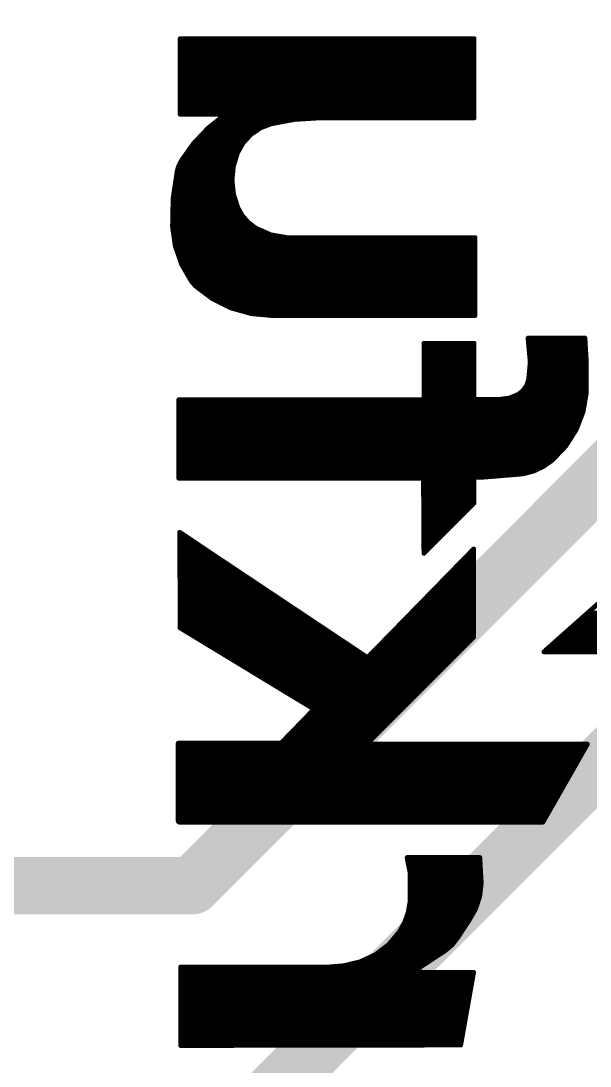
# Model space of a CAD drawing. Extents: x -0.1 to 52.8, y -11.4 to 50.9.
# Drawn here: x 7.73 to 10.75, y 29.52 to 35.07 of the extents above; entities that cross this region are included whole.
import ezdxf

# ---------------------------------------------------------------- set-up
doc = ezdxf.new("R2010")
doc.units = 0
doc.layers.add('1', color=12, linetype='CONTINUOUS')
doc.layers.add('22', color=40, linetype='CONTINUOUS')

msp = doc.modelspace()

# ---------------------------------------------------------------- linework, layer by layer
at = {"layer": '1', "const_width": 0.3048}
for points in [[(14.986, 36.83), (8.636, 30.48)], [(12.7, 33.02), (8.89, 29.21)], [(8.636, 30.48), (6.35, 30.48)]]:
    msp.add_lwpolyline(points, dxfattribs=at)
at = {"layer": '1', "const_width": 0.1524}
for points in [[(8.5821, 30.5339, 1), (8.6899, 30.4261)], [(8.636, 30.4038, 1), (8.636, 30.5562)]]:
    msp.add_lwpolyline(points, format="xyb", dxfattribs=at)
at = {"layer": '22', "const_width": 0.0254}
for points in [[(8.5725, 34.577), (8.5725, 34.9783)], [(8.5725, 34.9783), (10.1346, 34.9783)], [(8.5725, 34.9758), (10.1346, 34.9758)], [(10.1346, 34.9783), (10.1346, 34.5567)], [(8.5725, 34.9504), (10.1346, 34.9504)], [(8.5725, 34.925), (10.1346, 34.925)], [(8.5725, 34.8996), (10.1346, 34.8996)], [(8.5725, 34.8742), (10.1346, 34.8742)], [(8.5725, 34.8488), (10.1346, 34.8488)], [(8.5725, 34.8234), (10.1346, 34.8234)], [(8.5725, 34.798), (10.1346, 34.798)], [(8.5725, 34.7726), (10.1346, 34.7726)], [(8.5725, 34.7472), (10.1346, 34.7472)], [(8.5725, 34.7218), (10.1346, 34.7218)], [(8.5725, 34.6964), (10.1346, 34.6964)], [(8.5725, 34.671), (10.1346, 34.671)], [(8.5725, 34.6456), (10.1346, 34.6456)], [(8.5725, 34.6202), (10.1346, 34.6202)], [(8.5725, 34.5948), (10.1346, 34.5948)], [(8.8113, 34.577), (8.5725, 34.577)], [(8.7219, 34.5038), (8.8113, 34.5745)], [(8.8049, 34.5694), (10.1346, 34.5694)], [(8.8113, 34.5745), (8.8113, 34.577)], [(8.7406, 34.5186), (9.0376, 34.5186)], [(8.7728, 34.544), (9.1529, 34.544)], [(9.0576, 34.5262), (9.0001, 34.5044)], [(9.1799, 34.549), (9.0576, 34.5262)], [(9.304, 34.5567), (9.1799, 34.549)], [(10.1346, 34.5567), (9.304, 34.5567)], [(8.6435, 34.4211), (8.7219, 34.5038)], [(8.6878, 34.4678), (8.9472, 34.4678)], [(8.7119, 34.4932), (8.9835, 34.4932)], [(8.9492, 34.47), (8.9075, 34.4248)], [(9.0001, 34.5044), (8.9492, 34.47)], [(8.5776, 34.3281), (8.6435, 34.4211)], [(8.6406, 34.417), (8.9031, 34.417)], [(8.6637, 34.4424), (8.9237, 34.4424)], [(8.9075, 34.4248), (8.8773, 34.3713)], [(8.6046, 34.3662), (8.8757, 34.3662)], [(8.6226, 34.3916), (8.8888, 34.3916)], [(8.8773, 34.3713), (8.8554, 34.2996)], [(8.5573, 34.2773), (8.5653, 34.3035)], [(8.5612, 34.29), (8.8545, 34.29)], [(8.5653, 34.3035), (8.5776, 34.3281)], [(8.5713, 34.3154), (8.8602, 34.3154)], [(8.5866, 34.3408), (8.868, 34.3408)], [(8.8554, 34.2996), (8.8484, 34.225)], [(8.5349, 34.1295), (8.5573, 34.2773)], [(8.5515, 34.2392), (8.8497, 34.2392)], [(8.5554, 34.2646), (8.8521, 34.2646)], [(8.5438, 34.1884), (8.8525, 34.1884)], [(8.5477, 34.2138), (8.8496, 34.2138)], [(8.8484, 34.225), (8.8567, 34.1505)], [(8.5319, 33.9801), (8.5349, 34.1295)], [(8.5362, 34.1376), (8.8608, 34.1376)], [(8.54, 34.163), (8.8553, 34.163)], [(8.8567, 34.1505), (8.8798, 34.0792)], [(8.5341, 34.0868), (8.8773, 34.0868)], [(8.5346, 34.1122), (8.8691, 34.1122)], [(8.8798, 34.0792), (8.9036, 34.0374)], [(8.5325, 34.0106), (8.9272, 34.0106)], [(8.533, 34.036), (8.9048, 34.036)], [(8.5335, 34.0614), (8.8899, 34.0614)], [(8.9036, 34.0374), (8.9354, 34.0014)], [(8.5466, 33.8768), (8.5319, 33.9801)], [(8.532, 33.9852), (8.9569, 33.9852)], [(8.5348, 33.9598), (9.0022, 33.9598)], [(8.9354, 34.0014), (8.9738, 33.9725)], [(8.9738, 33.9725), (9.0532, 33.937)], [(8.5384, 33.9344), (9.0679, 33.9344)], [(8.542, 33.909), (10.1397, 33.909)], [(9.0532, 33.937), (9.1389, 33.9217)], [(9.1389, 33.9217), (10.1397, 33.9217)], [(10.1397, 33.9217), (10.1397, 33.5077)], [(8.5456, 33.8836), (10.1397, 33.8836)], [(8.5809, 33.7782), (8.5466, 33.8768)], [(8.5531, 33.8582), (10.1397, 33.8582)], [(8.5619, 33.8328), (10.1397, 33.8328)], [(8.5707, 33.8074), (10.1397, 33.8074)], [(8.5796, 33.782), (10.1397, 33.782)], [(8.6335, 33.688), (8.5809, 33.7782)], [(8.5935, 33.7566), (10.1397, 33.7566)], [(8.6083, 33.7312), (10.1397, 33.7312)], [(8.6231, 33.7058), (10.1397, 33.7058)], [(8.6563, 33.6626), (8.6335, 33.688)], [(8.6403, 33.6804), (10.1397, 33.6804)], [(8.7448, 33.5966), (8.6563, 33.6626)], [(8.6665, 33.655), (10.1397, 33.655)], [(8.7005, 33.6296), (10.1397, 33.6296)], [(8.7346, 33.6042), (10.1397, 33.6042)], [(8.8439, 33.5478), (8.7448, 33.5966)], [(8.7809, 33.5788), (10.1397, 33.5788)], [(8.8325, 33.5534), (10.1397, 33.5534)], [(8.9502, 33.5178), (8.8439, 33.5478)], [(8.914, 33.528), (10.1397, 33.528)], [(9.0602, 33.5077), (8.9502, 33.5178)], [(10.1397, 33.5077), (9.0602, 33.5077)], [(10.1346, 33.3604), (9.8679, 33.3604)], [(9.8679, 33.3604), (9.8679, 33.0606)], [(9.8679, 33.3502), (10.1346, 33.3502)], [(10.1346, 33.0632), (10.1346, 33.3604)], [(10.7239, 33.3883), (10.4216, 33.3883)], [(10.4216, 33.3883), (10.4216, 33.3807)], [(10.4216, 33.3807), (10.4242, 33.3527)], [(10.4221, 33.3756), (10.7245, 33.3756)], [(10.4242, 33.3527), (10.4328, 33.26)], [(10.4244, 33.3502), (10.726, 33.3502)], [(10.7239, 33.3858), (10.7239, 33.3883)], [(10.7315, 33.2537), (10.7239, 33.3858)], [(9.8679, 33.3248), (10.1346, 33.3248)], [(9.8679, 33.2994), (10.1346, 33.2994)], [(10.4268, 33.3248), (10.7274, 33.3248)], [(10.4291, 33.2994), (10.7289, 33.2994)], [(9.8679, 33.274), (10.1346, 33.274)], [(9.8679, 33.2486), (10.1346, 33.2486)], [(10.4328, 33.26), (10.4242, 33.1673)], [(10.4315, 33.274), (10.7303, 33.274)], [(10.4318, 33.2486), (10.7315, 33.2486)], [(10.7315, 33.0987), (10.7315, 33.2537)], [(9.8679, 33.2232), (10.1346, 33.2232)], [(9.8679, 33.1978), (10.1346, 33.1978)], [(10.427, 33.1978), (10.7315, 33.1978)], [(10.4294, 33.2232), (10.7315, 33.2232)], [(9.8679, 33.1724), (10.1346, 33.1724)], [(9.8679, 33.147), (10.1346, 33.147)], [(9.8679, 33.1216), (10.1346, 33.1216)], [(10.4135, 33.136), (10.3943, 33.109)], [(10.4033, 33.1216), (10.7315, 33.1216)], [(10.4242, 33.1673), (10.4135, 33.136)], [(10.4173, 33.147), (10.7315, 33.147)], [(10.4247, 33.1724), (10.7315, 33.1724)], [(9.8679, 33.0962), (10.1346, 33.0962)], [(9.8679, 33.0708), (10.1346, 33.0708)], [(10.3229, 33.0698), (10.2743, 33.0632)], [(10.3683, 33.0886), (10.3229, 33.0698)], [(10.3253, 33.0708), (10.7267, 33.0708)], [(10.3943, 33.109), (10.3683, 33.0886)], [(10.378, 33.0962), (10.7311, 33.0962)], [(10.7141, 32.9975), (10.7315, 33.0987)], [(9.8679, 33.0606), (8.5649, 33.0606)], [(8.5649, 33.0606), (8.5649, 32.6441)], [(8.5649, 33.0454), (10.7223, 33.0454)], [(8.5649, 33.02), (10.7179, 33.02)], [(10.2743, 33.0632), (10.1346, 33.0632)], [(8.5649, 32.9946), (10.713, 32.9946)], [(8.5649, 32.9692), (10.7032, 32.9692)], [(10.6771, 32.9016), (10.7141, 32.9975)], [(8.5649, 32.9438), (10.6934, 32.9438)], [(8.5649, 32.9184), (10.6836, 32.9184)], [(10.6221, 32.8149), (10.6771, 32.9016)], [(8.5649, 32.893), (10.6716, 32.893)], [(8.5649, 32.8676), (10.6555, 32.8676)], [(8.5649, 32.8422), (10.6394, 32.8422)], [(8.5649, 32.8168), (10.6233, 32.8168)], [(8.5649, 32.7914), (10.5997, 32.7914)], [(10.5512, 32.7406), (10.6221, 32.8149)], [(8.5649, 32.766), (10.5755, 32.766)], [(8.5649, 32.7406), (10.5512, 32.7406)], [(10.5035, 32.7066), (10.5512, 32.7406)], [(8.5649, 32.7152), (10.5156, 32.7152)], [(8.5649, 32.6898), (10.4676, 32.6898)], [(10.3937, 32.6669), (10.4504, 32.6817)], [(10.4504, 32.6817), (10.5035, 32.7066)], [(8.5649, 32.6644), (10.3636, 32.6644)], [(8.5649, 32.6441), (9.8654, 32.6441)], [(9.8654, 32.6441), (9.8679, 32.2453)], [(9.8654, 32.639), (10.1346, 32.639)], [(10.1346, 32.512), (10.1346, 32.6492)], [(10.1346, 32.6492), (10.1803, 32.6492)], [(10.1803, 32.6492), (10.3937, 32.6669)], [(9.8656, 32.6136), (10.1346, 32.6136)], [(9.8658, 32.5882), (10.1346, 32.5882)], [(9.8659, 32.5628), (10.1346, 32.5628)], [(9.8661, 32.5374), (10.1346, 32.5374)], [(9.8662, 32.512), (10.1346, 32.512)], [(9.8679, 32.2453), (10.1346, 32.512)], [(9.8664, 32.4866), (10.1092, 32.4866)], [(9.8665, 32.4612), (10.0838, 32.4612)], [(9.8667, 32.4358), (10.0584, 32.4358)], [(9.8669, 32.4104), (10.033, 32.4104)], [(9.5682, 31.6916), (8.57, 32.3571)], [(8.57, 32.3571), (8.5725, 31.8491)], [(9.867, 32.385), (10.0076, 32.385)], [(9.8672, 32.3596), (9.9822, 32.3596)], [(8.5701, 32.3342), (8.6044, 32.3342)], [(8.5702, 32.3088), (8.6424, 32.3088)], [(9.8673, 32.3342), (9.9568, 32.3342)], [(9.8675, 32.3088), (9.9314, 32.3088)], [(8.5704, 32.2834), (8.6805, 32.2834)], [(8.5705, 32.258), (8.7186, 32.258)], [(8.5706, 32.2326), (8.7567, 32.2326)], [(10.1321, 32.2682), (9.5682, 31.6916)], [(9.8677, 32.2834), (9.906, 32.2834)], [(9.8678, 32.258), (9.8806, 32.258)], [(10.0973, 32.2326), (10.1321, 32.2326)], [(10.1221, 32.258), (10.1321, 32.258)], [(10.1321, 31.8008), (10.1321, 32.2682)], [(8.5707, 32.2072), (8.7948, 32.2072)], [(8.5709, 32.1818), (8.8329, 32.1818)], [(10.0476, 32.1818), (10.1321, 32.1818)], [(10.0724, 32.2072), (10.1321, 32.2072)], [(10.5054, 31.7221), (11.0541, 32.2097)], [(8.571, 32.1564), (8.871, 32.1564)], [(8.5711, 32.131), (8.9091, 32.131)], [(9.9979, 32.131), (10.1321, 32.131)], [(10.0228, 32.1564), (10.1321, 32.1564)], [(8.5712, 32.1056), (8.9472, 32.1056)], [(8.5714, 32.0802), (8.9853, 32.0802)], [(9.9482, 32.0802), (10.1321, 32.0802)], [(9.9731, 32.1056), (10.1321, 32.1056)], [(8.5715, 32.0548), (9.0234, 32.0548)], [(8.5716, 32.0294), (9.0615, 32.0294)], [(9.8986, 32.0294), (10.1321, 32.0294)], [(9.9234, 32.0548), (10.1321, 32.0548)], [(8.5717, 32.004), (9.0996, 32.004)], [(8.5719, 31.9786), (9.1377, 31.9786)], [(9.8489, 31.9786), (10.1321, 31.9786)], [(9.8737, 32.004), (10.1321, 32.004)], [(8.572, 31.9532), (9.1758, 31.9532)], [(8.5721, 31.9278), (9.2139, 31.9278)], [(8.5722, 31.9024), (9.252, 31.9024)], [(9.7744, 31.9024), (10.1321, 31.9024)], [(9.7992, 31.9278), (10.1321, 31.9278)], [(9.824, 31.9532), (10.1321, 31.9532)], [(10.7083, 31.9024), (12.36, 31.9024)], [(10.7369, 31.9278), (12.3726, 31.9278)], [(8.5724, 31.877), (9.2901, 31.877)], [(8.5725, 31.8516), (9.3282, 31.8516)], [(8.5725, 31.8491), (9.2761, 31.4223)], [(9.7247, 31.8516), (10.1321, 31.8516)], [(9.7495, 31.877), (10.1321, 31.877)], [(10.6511, 31.8516), (12.3219, 31.8516)], [(10.6797, 31.877), (12.3417, 31.877)], [(8.6103, 31.8262), (9.3663, 31.8262)], [(8.6521, 31.8008), (9.4044, 31.8008)], [(9.5631, 31.2318), (10.1321, 31.8008)], [(9.675, 31.8008), (10.1321, 31.8008)], [(9.6998, 31.8262), (10.1321, 31.8262)], [(10.594, 31.8008), (12.2669, 31.8008)], [(10.6225, 31.8262), (12.2966, 31.8262)], [(8.694, 31.7754), (9.4425, 31.7754)], [(8.7359, 31.75), (9.4806, 31.75)], [(9.6253, 31.75), (10.0813, 31.75)], [(9.6502, 31.7754), (10.1067, 31.7754)], [(10.5368, 31.75), (12.1745, 31.75)], [(10.5654, 31.7754), (12.2255, 31.7754)], [(8.7777, 31.7246), (9.5187, 31.7246)], [(8.8196, 31.6992), (9.5568, 31.6992)], [(9.5756, 31.6992), (10.0305, 31.6992)], [(9.6005, 31.7246), (10.0559, 31.7246)], [(12.0218, 31.7221), (10.5054, 31.7221)], [(10.5082, 31.7246), (12.0517, 31.7246)], [(8.8615, 31.6738), (10.0051, 31.6738)], [(8.9034, 31.6484), (9.9797, 31.6484)], [(8.9452, 31.623), (9.9543, 31.623)], [(8.9871, 31.5976), (9.9289, 31.5976)], [(9.029, 31.5722), (9.9035, 31.5722)], [(9.0709, 31.5468), (9.8781, 31.5468)], [(9.1127, 31.5214), (9.8527, 31.5214)], [(9.1546, 31.496), (9.8273, 31.496)], [(9.1965, 31.4706), (9.8019, 31.4706)], [(9.2837, 31.4173), (9.1084, 31.2369)], [(9.2383, 31.4452), (9.7765, 31.4452)], [(9.2761, 31.4223), (9.2837, 31.4173)], [(9.2799, 31.4198), (9.7511, 31.4198)], [(9.2368, 31.369), (9.7003, 31.369)], [(9.2614, 31.3944), (9.7257, 31.3944)], [(9.1627, 31.2928), (9.6241, 31.2928)], [(9.1874, 31.3182), (9.6495, 31.3182)], [(9.2121, 31.3436), (9.6749, 31.3436)], [(9.1084, 31.2369), (8.5623, 31.2369)], [(8.5623, 31.2369), (8.5623, 30.8229)], [(9.1134, 31.242), (9.5733, 31.242)], [(9.138, 31.2674), (9.5987, 31.2674)], [(8.5623, 31.2166), (10.7279, 31.2166)], [(8.5623, 31.1912), (10.7134, 31.1912)], [(10.7366, 31.2318), (9.5631, 31.2318)], [(10.5004, 30.8178), (10.7366, 31.2318)], [(8.5623, 31.1658), (10.6989, 31.1658)], [(8.5623, 31.1404), (10.6845, 31.1404)], [(8.5623, 31.115), (10.67, 31.115)], [(8.5623, 31.0896), (10.6555, 31.0896)], [(8.5623, 31.0642), (10.641, 31.0642)], [(8.5623, 31.0388), (10.6265, 31.0388)], [(8.5623, 31.0134), (10.612, 31.0134)], [(8.5623, 30.988), (10.5975, 30.988)], [(8.5623, 30.9626), (10.583, 30.9626)], [(8.5623, 30.9372), (10.5685, 30.9372)], [(8.5623, 30.9118), (10.554, 30.9118)], [(8.5623, 30.8864), (10.5395, 30.8864)], [(8.5623, 30.861), (10.525, 30.861)], [(8.5623, 30.8356), (10.5106, 30.8356)], [(8.5623, 30.8229), (8.5674, 30.8178)], [(8.5674, 30.8178), (10.5004, 30.8178)], [(10.1651, 30.6299), (9.779, 30.6299)], [(9.779, 30.6299), (9.779, 30.6273)], [(9.779, 30.6273), (9.7815, 30.6121)], [(10.1727, 30.4927), (10.1651, 30.6299)], [(9.7815, 30.6121), (9.7942, 30.5511)], [(9.7826, 30.607), (10.1664, 30.607)], [(9.7879, 30.5816), (10.1678, 30.5816)], [(9.7931, 30.5562), (10.1692, 30.5562)], [(9.7942, 30.5511), (9.7942, 30.3962)], [(9.7942, 30.5308), (10.1706, 30.5308)], [(9.7942, 30.5054), (10.172, 30.5054)], [(9.7942, 30.48), (10.1712, 30.48)], [(10.1643, 30.4226), (10.1727, 30.4927)], [(9.7942, 30.4546), (10.1681, 30.4546)], [(9.7942, 30.4292), (10.1651, 30.4292)], [(9.7942, 30.4038), (10.158, 30.4038)], [(10.142, 30.3557), (10.1643, 30.4226)], [(9.7942, 30.3962), (9.7847, 30.34)], [(9.7869, 30.353), (10.1404, 30.353)], [(9.7912, 30.3784), (10.1495, 30.3784)], [(10.1067, 30.2946), (10.142, 30.3557)], [(9.7847, 30.34), (9.7659, 30.2861)], [(9.7715, 30.3022), (10.1111, 30.3022)], [(9.7804, 30.3276), (10.1258, 30.3276)], [(10.0482, 30.2057), (10.1067, 30.2946)], [(9.7384, 30.2362), (9.6807, 30.1675)], [(9.7659, 30.2861), (9.7384, 30.2362)], [(9.7468, 30.2514), (10.0783, 30.2514)], [(9.7608, 30.2768), (10.095, 30.2768)], [(9.7085, 30.2006), (10.0443, 30.2006)], [(9.7298, 30.226), (10.0616, 30.226)], [(10.018, 30.1662), (10.0482, 30.2057)], [(9.6807, 30.1675), (9.6092, 30.1132)], [(9.6239, 30.1244), (9.9642, 30.1244)], [(9.6573, 30.1498), (9.9981, 30.1498)], [(9.6871, 30.1752), (10.0249, 30.1752)], [(9.8755, 30.066), (9.9797, 30.1346)], [(9.9797, 30.1346), (10.018, 30.1662)], [(9.5275, 30.0761), (9.4435, 30.0556)], [(9.5172, 30.0736), (9.887, 30.0736)], [(9.6092, 30.1132), (9.5275, 30.0761)], [(9.5779, 30.099), (9.9256, 30.099)], [(9.3574, 30.0482), (8.575, 30.0482)], [(8.575, 30.0482), (8.575, 29.6316)], [(8.575, 30.0228), (9.8438, 30.0228)], [(9.4435, 30.0556), (9.3574, 30.0482)], [(9.3574, 30.0482), (9.8488, 30.0482)], [(9.84, 30.0304), (9.845, 30.0457)], [(9.845, 30.0203), (9.84, 30.0304)], [(9.845, 30.0457), (9.8755, 30.066)], [(10.1321, 30.0203), (9.845, 30.0203)], [(10.0635, 29.6342), (10.1321, 30.0203)], [(8.575, 29.9974), (10.128, 29.9974)], [(8.575, 29.972), (10.1235, 29.972)], [(8.575, 29.9466), (10.119, 29.9466)], [(8.575, 29.9212), (10.1145, 29.9212)], [(8.575, 29.8958), (10.11, 29.8958)], [(8.575, 29.8704), (10.1055, 29.8704)], [(8.575, 29.845), (10.101, 29.845)], [(8.575, 29.8196), (10.0964, 29.8196)], [(8.575, 29.7942), (10.0919, 29.7942)], [(8.575, 29.7688), (10.0874, 29.7688)], [(8.575, 29.7434), (10.0829, 29.7434)], [(8.575, 29.718), (10.0784, 29.718)], [(8.575, 29.6926), (10.0739, 29.6926)], [(8.575, 29.6672), (10.0694, 29.6672)], [(8.575, 29.6418), (10.0648, 29.6418)], [(8.575, 29.6316), (10.0635, 29.6342)]]:
    msp.add_lwpolyline(points, dxfattribs=at)
at = {"layer": '22', "const_width": 0.0127}
for points in [[(8.5725, 34.9847, 1), (8.5725, 34.972)], [(8.5725, 34.9821, 1), (8.5725, 34.9695)], [(8.5788, 34.9783, 1), (8.5662, 34.9783)], [(10.141, 34.9783, 1), (10.1283, 34.9783)], [(10.1346, 34.972, 1), (10.1346, 34.9847)], [(10.1346, 34.9695, 1), (10.1346, 34.9821)], [(8.5725, 34.9314, 1), (8.5725, 34.9187)], [(8.5725, 34.9567, 1), (8.5725, 34.9441)], [(8.5725, 34.9059, 1), (8.5725, 34.8933)], [(10.1346, 34.9441, 1), (10.1346, 34.9567)], [(10.1346, 34.9187, 1), (10.1346, 34.9314)], [(10.1346, 34.8933, 1), (10.1346, 34.9059)], [(8.5725, 34.8552, 1), (8.5725, 34.8425)], [(8.5725, 34.8805, 1), (8.5725, 34.8679)], [(10.1346, 34.8679, 1), (10.1346, 34.8805)], [(10.1346, 34.8425, 1), (10.1346, 34.8552)], [(8.5725, 34.8297, 1), (8.5725, 34.8171)], [(8.5725, 34.8043, 1), (8.5725, 34.7917)], [(10.1346, 34.8171, 1), (10.1346, 34.8297)], [(10.1346, 34.7917, 1), (10.1346, 34.8043)], [(8.5725, 34.779, 1), (8.5725, 34.7663)], [(8.5725, 34.7535, 1), (8.5725, 34.7409)], [(10.1346, 34.7663, 1), (10.1346, 34.779)], [(10.1346, 34.7409, 1), (10.1346, 34.7535)], [(8.5725, 34.7028, 1), (8.5725, 34.6901)], [(8.5725, 34.7281, 1), (8.5725, 34.7155)], [(10.1346, 34.7155, 1), (10.1346, 34.7281)], [(10.1346, 34.6901, 1), (10.1346, 34.7028)], [(8.5725, 34.6266, 1), (8.5725, 34.6139)], [(8.5725, 34.6773, 1), (8.5725, 34.6647)], [(8.5725, 34.6519, 1), (8.5725, 34.6393)], [(10.1346, 34.6647, 1), (10.1346, 34.6773)], [(10.1346, 34.6393, 1), (10.1346, 34.6519)], [(10.1346, 34.6139, 1), (10.1346, 34.6266)], [(8.5725, 34.6011, 1), (8.5725, 34.5885)], [(8.5725, 34.5833, 1), (8.5725, 34.5707)], [(8.5662, 34.577, 1), (8.5788, 34.577)], [(8.8049, 34.5757, 1), (8.8049, 34.5631)], [(8.8177, 34.577, 1), (8.805, 34.577)], [(8.805, 34.5745, 1), (8.8177, 34.5745)], [(8.8152, 34.5695, 1), (8.8074, 34.5795)], [(8.8113, 34.5707, 1), (8.8113, 34.5833)], [(10.1346, 34.5885, 1), (10.1346, 34.6011)], [(10.1346, 34.5631, 1), (10.1346, 34.5757)], [(8.7406, 34.5249, 1), (8.7406, 34.5123)], [(8.7728, 34.5504, 1), (8.7728, 34.5377)], [(9.0376, 34.5123, 1), (9.0376, 34.5249)], [(9.0564, 34.5324, 1), (9.0588, 34.52)], [(9.0599, 34.5203, 1), (9.0553, 34.5321)], [(9.1529, 34.5377, 1), (9.1529, 34.5504)], [(9.1795, 34.5554, 1), (9.1803, 34.5427)], [(9.181, 34.5428, 1), (9.1787, 34.5553)], [(9.304, 34.563, 1), (9.304, 34.5504)], [(9.3044, 34.5504, 1), (9.3036, 34.563)], [(10.1283, 34.5567, 1), (10.141, 34.5567)], [(10.1346, 34.5504, 1), (10.1346, 34.563)], [(8.6878, 34.4742, 1), (8.6878, 34.4615)], [(8.7119, 34.4995, 1), (8.7119, 34.4869)], [(8.718, 34.5088, 1), (8.7259, 34.4988)], [(8.7265, 34.4994, 1), (8.7173, 34.5082)], [(8.9456, 34.4753, 1), (8.9527, 34.4647)], [(8.9539, 34.4657, 1), (8.9445, 34.4743)], [(8.9472, 34.4615, 1), (8.9472, 34.4742)], [(8.9835, 34.4869, 1), (8.9835, 34.4995)], [(8.9979, 34.5103, 1), (9.0024, 34.4985)], [(9.0037, 34.4991, 1), (8.9966, 34.5097)], [(8.6406, 34.4233, 1), (8.6406, 34.4107)], [(8.6389, 34.4255, 1), (8.6481, 34.4167)], [(8.6487, 34.4174, 1), (8.6383, 34.4248)], [(8.6637, 34.4487, 1), (8.6637, 34.4361)], [(8.9028, 34.4291, 1), (8.9122, 34.4205)], [(8.913, 34.4217, 1), (8.902, 34.428)], [(8.9031, 34.4107, 1), (8.9031, 34.4233)], [(8.9237, 34.4361, 1), (8.9237, 34.4487)], [(8.6046, 34.3725, 1), (8.6046, 34.3599)], [(8.6226, 34.398, 1), (8.6226, 34.3853)], [(8.8718, 34.3744, 1), (8.8828, 34.3682)], [(8.8834, 34.3694, 1), (8.8712, 34.3732)], [(8.8757, 34.3599, 1), (8.8757, 34.3725)], [(8.8888, 34.3853, 1), (8.8888, 34.398)], [(8.5612, 34.2963, 1), (8.5612, 34.2837)], [(8.5597, 34.3064, 1), (8.571, 34.3007)], [(8.5714, 34.3017, 1), (8.5593, 34.3054)], [(8.5713, 34.3218, 1), (8.5713, 34.3091)], [(8.5724, 34.3318, 1), (8.5828, 34.3244)], [(8.5833, 34.3253, 1), (8.5719, 34.3309)], [(8.5866, 34.3471, 1), (8.5866, 34.3345)], [(8.8493, 34.3015, 1), (8.8615, 34.2978)], [(8.8617, 34.299, 1), (8.8491, 34.3002)], [(8.8545, 34.2837, 1), (8.8545, 34.2963)], [(8.8602, 34.3091, 1), (8.8602, 34.3218)], [(8.868, 34.3345, 1), (8.868, 34.3471)], [(8.5515, 34.2456, 1), (8.5515, 34.2329)], [(8.5554, 34.2709, 1), (8.5554, 34.2583)], [(8.5512, 34.2792, 1), (8.5634, 34.2754)], [(8.5636, 34.2763, 1), (8.551, 34.2783)], [(8.8497, 34.2329, 1), (8.8497, 34.2456)], [(8.8521, 34.2583, 1), (8.8521, 34.2709)], [(8.5438, 34.1947, 1), (8.5438, 34.1821)], [(8.5477, 34.2201, 1), (8.5477, 34.2075)], [(8.8547, 34.2257, 1), (8.8421, 34.2243)], [(8.8421, 34.2256, 1), (8.8547, 34.2244)], [(8.8496, 34.2075, 1), (8.8496, 34.2201)], [(8.8525, 34.1821, 1), (8.8525, 34.1947)], [(8.5413, 34.1294, 1), (8.5286, 34.1297)], [(8.5287, 34.1305, 1), (8.5412, 34.1286)], [(8.5362, 34.1439, 1), (8.5362, 34.1313)], [(8.54, 34.1694, 1), (8.54, 34.1567)], [(8.8627, 34.1525, 1), (8.8506, 34.1485)], [(8.8503, 34.1498, 1), (8.863, 34.1512)], [(8.8553, 34.1567, 1), (8.8553, 34.1694)], [(8.8608, 34.1313, 1), (8.8608, 34.1439)], [(8.5341, 34.0932, 1), (8.5341, 34.0805)], [(8.5346, 34.1185, 1), (8.5346, 34.1059)], [(8.8691, 34.1059, 1), (8.8691, 34.1185)], [(8.8853, 34.0823, 1), (8.8743, 34.0761)], [(8.8738, 34.0772, 1), (8.8858, 34.0812)], [(8.8773, 34.0805, 1), (8.8773, 34.0932)], [(8.5325, 34.017, 1), (8.5325, 34.0043)], [(8.533, 34.0423, 1), (8.533, 34.0297)], [(8.5335, 34.0677, 1), (8.5335, 34.0551)], [(8.8899, 34.0551, 1), (8.8899, 34.0677)], [(8.9083, 34.0416, 1), (8.8988, 34.0332)], [(8.8981, 34.0343, 1), (8.9091, 34.0406)], [(8.9048, 34.0297, 1), (8.9048, 34.0423)], [(8.9272, 34.0043, 1), (8.9272, 34.017)], [(8.5382, 33.981, 1), (8.5256, 33.9792)], [(8.5256, 33.9802, 1), (8.5382, 33.98)], [(8.532, 33.9915, 1), (8.532, 33.9789)], [(8.5348, 33.9661, 1), (8.5348, 33.9535)], [(8.9392, 34.0064, 1), (8.9315, 33.9963)], [(8.9306, 33.9972, 1), (8.9401, 34.0056)], [(8.9569, 33.9789, 1), (8.9569, 33.9915)], [(8.9764, 33.9783, 1), (8.9712, 33.9667)], [(8.97, 33.9674, 1), (8.9776, 33.9776)], [(9.0022, 33.9535, 1), (9.0022, 33.9661)], [(8.5384, 33.9408, 1), (8.5384, 33.9281)], [(8.542, 33.9153, 1), (8.542, 33.9027)], [(9.0544, 33.9433, 1), (9.0521, 33.9308)], [(9.0507, 33.9312, 1), (9.0558, 33.9428)], [(9.0679, 33.9281, 1), (9.0679, 33.9408)], [(9.1389, 33.928, 1), (9.1389, 33.9154)], [(9.1378, 33.9154, 1), (9.14, 33.928)], [(10.1461, 33.9217, 1), (10.1334, 33.9217)], [(10.1397, 33.9154, 1), (10.1397, 33.928)], [(10.1397, 33.9027, 1), (10.1397, 33.9153)], [(8.5456, 33.8899, 1), (8.5456, 33.8773)], [(8.5526, 33.8788, 1), (8.5406, 33.8747)], [(8.5403, 33.8759, 1), (8.5529, 33.8777)], [(8.5531, 33.8646, 1), (8.5531, 33.8519)], [(10.1397, 33.8773, 1), (10.1397, 33.8899)], [(10.1397, 33.8519, 1), (10.1397, 33.8646)], [(8.5619, 33.8391, 1), (8.5619, 33.8265)], [(8.5707, 33.8137, 1), (8.5707, 33.8011)], [(10.1397, 33.8265, 1), (10.1397, 33.8391)], [(10.1397, 33.8011, 1), (10.1397, 33.8137)], [(8.5796, 33.7884, 1), (8.5796, 33.7757)], [(8.5864, 33.7814, 1), (8.5754, 33.775)], [(8.5749, 33.7761, 1), (8.5869, 33.7803)], [(8.5935, 33.7629, 1), (8.5935, 33.7503)], [(8.6083, 33.7375, 1), (8.6083, 33.7249)], [(10.1397, 33.7757, 1), (10.1397, 33.7884)], [(10.1397, 33.7503, 1), (10.1397, 33.7629)], [(10.1397, 33.7249, 1), (10.1397, 33.7375)], [(8.6231, 33.7122, 1), (8.6231, 33.6995)], [(8.6382, 33.6922, 1), (8.6288, 33.6838)], [(8.628, 33.6848, 1), (8.639, 33.6912)], [(8.6403, 33.6867, 1), (8.6403, 33.6741)], [(10.1397, 33.6995, 1), (10.1397, 33.7122)], [(10.1397, 33.6741, 1), (10.1397, 33.6867)], [(8.6601, 33.6677, 1), (8.6525, 33.6575)], [(8.6516, 33.6584, 1), (8.661, 33.6668)], [(8.6665, 33.6613, 1), (8.6665, 33.6487)], [(8.7005, 33.636, 1), (8.7005, 33.6233)], [(10.1397, 33.6487, 1), (10.1397, 33.6613)], [(10.1397, 33.6233, 1), (10.1397, 33.636)], [(8.7346, 33.6105, 1), (8.7346, 33.5979)], [(8.7476, 33.6023, 1), (8.742, 33.5909)], [(8.741, 33.5915, 1), (8.7486, 33.6017)], [(8.7809, 33.5851, 1), (8.7809, 33.5725)], [(10.1397, 33.5979, 1), (10.1397, 33.6105)], [(10.1397, 33.5725, 1), (10.1397, 33.5851)], [(8.8325, 33.5598, 1), (8.8325, 33.5471)], [(8.8456, 33.5539, 1), (8.8422, 33.5416)], [(8.8411, 33.5421, 1), (8.8467, 33.5535)], [(8.914, 33.5343, 1), (8.914, 33.5217)], [(8.9508, 33.5241, 1), (8.9496, 33.5115)], [(8.9485, 33.5117, 1), (8.9519, 33.5239)], [(10.1397, 33.5471, 1), (10.1397, 33.5598)], [(10.1397, 33.5217, 1), (10.1397, 33.5343)], [(9.0602, 33.514, 1), (9.0602, 33.5014)], [(9.0596, 33.5014, 1), (9.0608, 33.514)], [(10.1334, 33.5077, 1), (10.1461, 33.5077)], [(10.1397, 33.5014, 1), (10.1397, 33.514)], [(9.8742, 33.3604, 1), (9.8616, 33.3604)], [(9.8679, 33.3667, 1), (9.8679, 33.3541)], [(9.8679, 33.3565, 1), (9.8679, 33.3439)], [(10.141, 33.3604, 1), (10.1283, 33.3604)], [(10.1346, 33.3541, 1), (10.1346, 33.3667)], [(10.1346, 33.3439, 1), (10.1346, 33.3565)], [(10.4279, 33.3813, 1), (10.4153, 33.3801)], [(10.4216, 33.3946, 1), (10.4216, 33.382)], [(10.4279, 33.3883, 1), (10.4153, 33.3883)], [(10.4153, 33.3807, 1), (10.4279, 33.3807)], [(10.4221, 33.3819, 1), (10.4221, 33.3693)], [(10.4305, 33.3533, 1), (10.4179, 33.3521)], [(10.4179, 33.3521, 1), (10.4305, 33.3533)], [(10.4244, 33.3565, 1), (10.4244, 33.3439)], [(10.7302, 33.3862, 1), (10.7176, 33.3854)], [(10.7302, 33.3883, 1), (10.7176, 33.3883)], [(10.7176, 33.3858, 1), (10.7302, 33.3858)], [(10.7239, 33.382, 1), (10.7239, 33.3946)], [(10.7245, 33.3693, 1), (10.7245, 33.3819)], [(10.726, 33.3439, 1), (10.726, 33.3565)], [(9.8679, 33.3312, 1), (9.8679, 33.3185)], [(9.8679, 33.3057, 1), (9.8679, 33.2931)], [(10.1346, 33.3185, 1), (10.1346, 33.3312)], [(10.1346, 33.2931, 1), (10.1346, 33.3057)], [(10.4268, 33.3312, 1), (10.4268, 33.3185)], [(10.4291, 33.3057, 1), (10.4291, 33.2931)], [(10.7274, 33.3185, 1), (10.7274, 33.3312)], [(10.7289, 33.2931, 1), (10.7289, 33.3057)], [(9.8679, 33.255, 1), (9.8679, 33.2423)], [(9.8679, 33.2803, 1), (9.8679, 33.2677)], [(10.1346, 33.2677, 1), (10.1346, 33.2803)], [(10.1346, 33.2423, 1), (10.1346, 33.255)], [(10.4315, 33.2803, 1), (10.4315, 33.2677)], [(10.4318, 33.255, 1), (10.4318, 33.2423)], [(10.4391, 33.2594, 1), (10.4265, 33.2606)], [(10.4265, 33.2594, 1), (10.4391, 33.2606)], [(10.7252, 33.2533, 1), (10.7378, 33.2541)], [(10.7378, 33.2537, 1), (10.7252, 33.2537)], [(10.7303, 33.2677, 1), (10.7303, 33.2803)], [(10.7315, 33.2423, 1), (10.7315, 33.255)], [(9.8679, 33.2295, 1), (9.8679, 33.2169)], [(9.8679, 33.2041, 1), (9.8679, 33.1915)], [(10.1346, 33.2169, 1), (10.1346, 33.2295)], [(10.1346, 33.1915, 1), (10.1346, 33.2041)], [(10.427, 33.2041, 1), (10.427, 33.1915)], [(10.4294, 33.2295, 1), (10.4294, 33.2169)], [(10.7315, 33.2169, 1), (10.7315, 33.2295)], [(10.7315, 33.1915, 1), (10.7315, 33.2041)], [(9.8679, 33.1788, 1), (9.8679, 33.1661)], [(9.8679, 33.1533, 1), (9.8679, 33.1407)], [(9.8679, 33.1279, 1), (9.8679, 33.1153)], [(10.1346, 33.1661, 1), (10.1346, 33.1788)], [(10.1346, 33.1407, 1), (10.1346, 33.1533)], [(10.1346, 33.1153, 1), (10.1346, 33.1279)], [(10.4033, 33.1279, 1), (10.4033, 33.1153)], [(10.4075, 33.138, 1), (10.4195, 33.1339)], [(10.4187, 33.1323, 1), (10.4083, 33.1397)], [(10.4173, 33.1533, 1), (10.4173, 33.1407)], [(10.4179, 33.1679, 1), (10.4305, 33.1667)], [(10.4302, 33.1652, 1), (10.4182, 33.1694)], [(10.4247, 33.1788, 1), (10.4247, 33.1661)], [(10.7315, 33.1661, 1), (10.7315, 33.1788)], [(10.7315, 33.1407, 1), (10.7315, 33.1533)], [(10.7315, 33.1153, 1), (10.7315, 33.1279)], [(9.8679, 33.1026, 1), (9.8679, 33.0899)], [(9.8679, 33.0771, 1), (9.8679, 33.0645)], [(10.1346, 33.0899, 1), (10.1346, 33.1026)], [(10.1346, 33.0645, 1), (10.1346, 33.0771)], [(10.3205, 33.0757, 1), (10.3254, 33.064)], [(10.3253, 33.0771, 1), (10.3253, 33.0645)], [(10.3238, 33.0635, 1), (10.3221, 33.0761)], [(10.3644, 33.0936, 1), (10.3722, 33.0836)], [(10.3707, 33.0827, 1), (10.3659, 33.0945)], [(10.378, 33.1026, 1), (10.378, 33.0899)], [(10.3892, 33.1127, 1), (10.3995, 33.1053)], [(10.3983, 33.104, 1), (10.3904, 33.114)], [(10.7378, 33.0976, 1), (10.7252, 33.0998)], [(10.7252, 33.0987, 1), (10.7378, 33.0987)], [(10.7267, 33.0645, 1), (10.7267, 33.0771)], [(10.7311, 33.0899, 1), (10.7311, 33.1026)], [(8.5649, 33.0264, 1), (8.5649, 33.0137)], [(8.5712, 33.0606, 1), (8.5586, 33.0606)], [(8.5649, 33.0669, 1), (8.5649, 33.0543)], [(8.5649, 33.0517, 1), (8.5649, 33.0391)], [(9.8616, 33.0606, 1), (9.8742, 33.0606)], [(9.8679, 33.0543, 1), (9.8679, 33.0669)], [(10.1346, 33.0695, 1), (10.1346, 33.0569)], [(10.1283, 33.0632, 1), (10.141, 33.0632)], [(10.2734, 33.0695, 1), (10.2752, 33.0569)], [(10.2743, 33.0569, 1), (10.2743, 33.0695)], [(10.7179, 33.0137, 1), (10.7179, 33.0264)], [(10.7223, 33.0391, 1), (10.7223, 33.0517)], [(8.5649, 33.0009, 1), (8.5649, 32.9883)], [(8.5649, 32.9755, 1), (8.5649, 32.9629)], [(10.7032, 32.9629, 1), (10.7032, 32.9755)], [(10.7078, 32.9986, 1), (10.7203, 32.9964)], [(10.72, 32.9952, 1), (10.7081, 32.9998)], [(10.713, 32.9883, 1), (10.713, 33.0009)], [(8.5649, 32.9502, 1), (8.5649, 32.9375)], [(8.5649, 32.9247, 1), (8.5649, 32.9121)], [(10.6825, 32.8982, 1), (10.6718, 32.905)], [(10.6836, 32.9121, 1), (10.6836, 32.9247)], [(10.6934, 32.9375, 1), (10.6934, 32.9502)], [(8.5649, 32.874, 1), (8.5649, 32.8613)], [(8.5649, 32.8993, 1), (8.5649, 32.8867)], [(10.6555, 32.8613, 1), (10.6555, 32.874)], [(10.6712, 32.9039, 1), (10.6831, 32.8994)], [(10.6716, 32.8867, 1), (10.6716, 32.8993)], [(8.5649, 32.7978, 1), (8.5649, 32.7851)], [(8.5649, 32.8485, 1), (8.5649, 32.8359)], [(8.5649, 32.8231, 1), (8.5649, 32.8105)], [(10.5997, 32.7851, 1), (10.5997, 32.7978)], [(10.6168, 32.8183, 1), (10.6275, 32.8115)], [(10.6267, 32.8105, 1), (10.6175, 32.8193)], [(10.6233, 32.8105, 1), (10.6233, 32.8231)], [(10.6394, 32.8359, 1), (10.6394, 32.8485)], [(8.5649, 32.7723, 1), (8.5649, 32.7597)], [(8.5649, 32.7469, 1), (8.5649, 32.7343)], [(10.5466, 32.745, 1), (10.5558, 32.7362)], [(10.5549, 32.7354, 1), (10.5475, 32.7458)], [(10.5512, 32.7343, 1), (10.5512, 32.7469)], [(10.5755, 32.7597, 1), (10.5755, 32.7723)], [(8.5649, 32.7216, 1), (8.5649, 32.7089)], [(8.5649, 32.6961, 1), (8.5649, 32.6835)], [(10.4477, 32.6875, 1), (10.4531, 32.676)], [(10.452, 32.6756, 1), (10.4488, 32.6879)], [(10.4676, 32.6835, 1), (10.4676, 32.6961)], [(10.4998, 32.7118, 1), (10.5072, 32.7014)], [(10.5062, 32.7008, 1), (10.5008, 32.7123)], [(10.5156, 32.7089, 1), (10.5156, 32.7216)], [(8.5649, 32.6707, 1), (8.5649, 32.6581)], [(8.5649, 32.6504, 1), (8.5649, 32.6378)], [(8.5586, 32.6441, 1), (8.5712, 32.6441)], [(9.8654, 32.6454, 1), (9.8654, 32.6327)], [(9.8717, 32.6441, 1), (9.8591, 32.6441)], [(9.8654, 32.6378, 1), (9.8654, 32.6504)], [(10.1346, 32.6555, 1), (10.1346, 32.6429)], [(10.141, 32.6492, 1), (10.1283, 32.6492)], [(10.1346, 32.6327, 1), (10.1346, 32.6454)], [(10.1798, 32.6555, 1), (10.1808, 32.6429)], [(10.1803, 32.6429, 1), (10.1803, 32.6555)], [(10.3636, 32.6581, 1), (10.3636, 32.6707)], [(10.3921, 32.673, 1), (10.3953, 32.6608)], [(10.3942, 32.6606, 1), (10.3932, 32.6732)], [(9.8656, 32.6199, 1), (9.8656, 32.6073)], [(9.8658, 32.5945, 1), (9.8658, 32.5819)], [(10.1346, 32.6073, 1), (10.1346, 32.6199)], [(10.1346, 32.5819, 1), (10.1346, 32.5945)], [(9.8659, 32.5692, 1), (9.8659, 32.5565)], [(9.8661, 32.5437, 1), (9.8661, 32.5311)], [(9.8662, 32.5183, 1), (9.8662, 32.5057)], [(10.1391, 32.5075, 1), (10.1301, 32.5165)], [(10.1346, 32.5565, 1), (10.1346, 32.5692)], [(10.1346, 32.5311, 1), (10.1346, 32.5437)], [(10.1346, 32.5057, 1), (10.1346, 32.5183)], [(9.8664, 32.493, 1), (9.8664, 32.4803)], [(9.8665, 32.4675, 1), (9.8665, 32.4549)], [(10.0838, 32.4549, 1), (10.0838, 32.4675)], [(10.1092, 32.4803, 1), (10.1092, 32.493)], [(10.1283, 32.512, 1), (10.141, 32.512)], [(9.8667, 32.4421, 1), (9.8667, 32.4295)], [(9.8669, 32.4168, 1), (9.8669, 32.4041)], [(10.033, 32.4041, 1), (10.033, 32.4168)], [(10.0584, 32.4295, 1), (10.0584, 32.4421)], [(8.5735, 32.3624, 1), (8.5665, 32.3518)], [(8.5763, 32.3571, 1), (8.5637, 32.3571)], [(9.867, 32.3913, 1), (9.867, 32.3787)], [(9.8672, 32.3659, 1), (9.8672, 32.3533)], [(9.9822, 32.3533, 1), (9.9822, 32.3659)], [(10.0076, 32.3787, 1), (10.0076, 32.3913)], [(8.5701, 32.3406, 1), (8.5701, 32.3279)], [(8.5702, 32.3152, 1), (8.5702, 32.3025)], [(8.6044, 32.3279, 1), (8.6044, 32.3406)], [(8.6424, 32.3025, 1), (8.6424, 32.3152)], [(9.8673, 32.3406, 1), (9.8673, 32.3279)], [(9.8675, 32.3152, 1), (9.8675, 32.3025)], [(9.9314, 32.3025, 1), (9.9314, 32.3152)], [(9.9568, 32.3279, 1), (9.9568, 32.3406)], [(8.5704, 32.2897, 1), (8.5704, 32.2771)], [(8.5705, 32.2644, 1), (8.5705, 32.2517)], [(8.5706, 32.239, 1), (8.5706, 32.2263)], [(8.6805, 32.2771, 1), (8.6805, 32.2897)], [(8.7186, 32.2517, 1), (8.7186, 32.2644)], [(8.7567, 32.2263, 1), (8.7567, 32.239)], [(9.8677, 32.2897, 1), (9.8677, 32.2771)], [(9.8678, 32.2644, 1), (9.8678, 32.2517)], [(9.8634, 32.2498, 1), (9.8724, 32.2408)], [(9.8616, 32.2453, 1), (9.8742, 32.2453)], [(9.8806, 32.2517, 1), (9.8806, 32.2644)], [(9.906, 32.2771, 1), (9.906, 32.2897)], [(10.0973, 32.239, 1), (10.0973, 32.2263)], [(10.1221, 32.2644, 1), (10.1221, 32.2517)], [(10.1385, 32.2682, 1), (10.1258, 32.2682)], [(10.1366, 32.2638, 1), (10.1276, 32.2726)], [(10.1321, 32.2517, 1), (10.1321, 32.2644)], [(10.1321, 32.2263, 1), (10.1321, 32.239)], [(8.5707, 32.2135, 1), (8.5707, 32.2009)], [(8.5709, 32.1882, 1), (8.5709, 32.1755)], [(8.7948, 32.2009, 1), (8.7948, 32.2135)], [(8.8329, 32.1755, 1), (8.8329, 32.1882)], [(10.0476, 32.1882, 1), (10.0476, 32.1755)], [(10.0724, 32.2135, 1), (10.0724, 32.2009)], [(10.1321, 32.2009, 1), (10.1321, 32.2135)], [(10.1321, 32.1755, 1), (10.1321, 32.1882)], [(8.571, 32.1628, 1), (8.571, 32.1501)], [(8.5711, 32.1373, 1), (8.5711, 32.1247)], [(8.871, 32.1501, 1), (8.871, 32.1628)], [(8.9091, 32.1247, 1), (8.9091, 32.1373)], [(9.9979, 32.1373, 1), (9.9979, 32.1247)], [(10.0228, 32.1628, 1), (10.0228, 32.1501)], [(10.1321, 32.1501, 1), (10.1321, 32.1628)], [(10.1321, 32.1247, 1), (10.1321, 32.1373)], [(8.5712, 32.112, 1), (8.5712, 32.0993)], [(8.5714, 32.0866, 1), (8.5714, 32.0739)], [(8.9472, 32.0993, 1), (8.9472, 32.112)], [(8.9853, 32.0739, 1), (8.9853, 32.0866)], [(9.9482, 32.0866, 1), (9.9482, 32.0739)], [(9.9731, 32.112, 1), (9.9731, 32.0993)], [(10.1321, 32.0993, 1), (10.1321, 32.112)], [(10.1321, 32.0739, 1), (10.1321, 32.0866)], [(8.5715, 32.0611, 1), (8.5715, 32.0485)], [(8.5716, 32.0358, 1), (8.5716, 32.0231)], [(9.0234, 32.0485, 1), (9.0234, 32.0611)], [(9.0615, 32.0231, 1), (9.0615, 32.0358)], [(9.8986, 32.0358, 1), (9.8986, 32.0231)], [(9.9234, 32.0611, 1), (9.9234, 32.0485)], [(10.1321, 32.0485, 1), (10.1321, 32.0611)], [(10.1321, 32.0231, 1), (10.1321, 32.0358)], [(8.5717, 32.0104, 1), (8.5717, 31.9977)], [(8.5719, 31.985, 1), (8.5719, 31.9722)], [(9.0996, 31.9977, 1), (9.0996, 32.0104)], [(9.1377, 31.9722, 1), (9.1377, 31.985)], [(9.8489, 31.985, 1), (9.8489, 31.9722)], [(9.8737, 32.0104, 1), (9.8737, 31.9977)], [(10.1321, 31.9977, 1), (10.1321, 32.0104)], [(10.1321, 31.9722, 1), (10.1321, 31.985)], [(8.572, 31.9596, 1), (8.572, 31.9469)], [(8.5721, 31.9342, 1), (8.5721, 31.9215)], [(8.5722, 31.9088, 1), (8.5722, 31.896)], [(9.1758, 31.9469, 1), (9.1758, 31.9596)], [(9.2139, 31.9215, 1), (9.2139, 31.9342)], [(9.252, 31.896, 1), (9.252, 31.9088)], [(9.7744, 31.9088, 1), (9.7744, 31.896)], [(9.7992, 31.9342, 1), (9.7992, 31.9215)], [(9.824, 31.9596, 1), (9.824, 31.9469)], [(10.1321, 31.9469, 1), (10.1321, 31.9596)], [(10.1321, 31.9215, 1), (10.1321, 31.9342)], [(10.1321, 31.896, 1), (10.1321, 31.9088)], [(10.7083, 31.9088, 1), (10.7083, 31.896)], [(10.7369, 31.9342, 1), (10.7369, 31.9215)], [(8.5724, 31.8834, 1), (8.5724, 31.8707)], [(8.5725, 31.858, 1), (8.5725, 31.8453)], [(8.5758, 31.8545, 1), (8.5692, 31.8437)], [(9.2901, 31.8707, 1), (9.2901, 31.8834)], [(9.3282, 31.8453, 1), (9.3282, 31.858)], [(9.7247, 31.858, 1), (9.7247, 31.8453)], [(9.7495, 31.8834, 1), (9.7495, 31.8707)], [(10.1321, 31.8707, 1), (10.1321, 31.8834)], [(10.1321, 31.8453, 1), (10.1321, 31.858)], [(10.6511, 31.858, 1), (10.6511, 31.8453)], [(10.6797, 31.8834, 1), (10.6797, 31.8707)], [(8.5662, 31.8491, 1), (8.5788, 31.8491)], [(8.6103, 31.8326, 1), (8.6103, 31.8198)], [(8.6521, 31.8072, 1), (8.6521, 31.7945)], [(9.3663, 31.8198, 1), (9.3663, 31.8326)], [(9.4044, 31.7945, 1), (9.4044, 31.8072)], [(9.675, 31.8072, 1), (9.675, 31.7945)], [(9.6998, 31.8326, 1), (9.6998, 31.8198)], [(10.1258, 31.8008, 1), (10.1385, 31.8008)], [(10.1366, 31.7963, 1), (10.1276, 31.8053)], [(10.1321, 31.8198, 1), (10.1321, 31.8326)], [(10.1321, 31.7945, 1), (10.1321, 31.8072)], [(10.594, 31.8072, 1), (10.594, 31.7945)], [(10.6225, 31.8326, 1), (10.6225, 31.8198)], [(8.694, 31.7818, 1), (8.694, 31.7691)], [(8.7359, 31.7564, 1), (8.7359, 31.7436)], [(9.4425, 31.7691, 1), (9.4425, 31.7818)], [(9.4806, 31.7436, 1), (9.4806, 31.7564)], [(9.6253, 31.7564, 1), (9.6253, 31.7436)], [(9.6502, 31.7818, 1), (9.6502, 31.7691)], [(10.0813, 31.7436, 1), (10.0813, 31.7564)], [(10.1067, 31.7691, 1), (10.1067, 31.7818)], [(10.5368, 31.7564, 1), (10.5368, 31.7436)], [(10.5654, 31.7818, 1), (10.5654, 31.7691)], [(8.7777, 31.731, 1), (8.7777, 31.7183)], [(8.8196, 31.7056, 1), (8.8196, 31.6928)], [(9.5187, 31.7183, 1), (9.5187, 31.731)], [(9.5568, 31.6928, 1), (9.5568, 31.7056)], [(9.5637, 31.696, 1), (9.5727, 31.6872)], [(9.5647, 31.6863, 1), (9.5717, 31.6969)], [(9.5756, 31.7056, 1), (9.5756, 31.6928)], [(9.6005, 31.731, 1), (9.6005, 31.7183)], [(10.0305, 31.6928, 1), (10.0305, 31.7056)], [(10.0559, 31.7183, 1), (10.0559, 31.731)], [(10.5054, 31.7285, 1), (10.5054, 31.7157)], [(10.5012, 31.7268, 1), (10.5096, 31.7174)], [(10.5082, 31.731, 1), (10.5082, 31.7183)], [(8.8615, 31.6802, 1), (8.8615, 31.6674)], [(8.9034, 31.6548, 1), (8.9034, 31.6421)], [(8.9452, 31.6294, 1), (8.9452, 31.6166)], [(9.9543, 31.6166, 1), (9.9543, 31.6294)], [(9.9797, 31.6421, 1), (9.9797, 31.6548)], [(10.0051, 31.6674, 1), (10.0051, 31.6802)], [(8.9871, 31.604, 1), (8.9871, 31.5912)], [(9.029, 31.5786, 1), (9.029, 31.5659)], [(9.9035, 31.5659, 1), (9.9035, 31.5786)], [(9.9289, 31.5912, 1), (9.9289, 31.604)], [(9.0709, 31.5532, 1), (9.0709, 31.5404)], [(9.1127, 31.5278, 1), (9.1127, 31.515)], [(9.8527, 31.515, 1), (9.8527, 31.5278)], [(9.8781, 31.5404, 1), (9.8781, 31.5532)], [(9.1546, 31.5024, 1), (9.1546, 31.4897)], [(9.1965, 31.477, 1), (9.1965, 31.4642)], [(9.8019, 31.4642, 1), (9.8019, 31.477)], [(9.8273, 31.4897, 1), (9.8273, 31.5024)], [(9.2383, 31.4516, 1), (9.2383, 31.4388)], [(9.2796, 31.4276, 1), (9.2726, 31.417)], [(9.2728, 31.4169, 1), (9.2794, 31.4277)], [(9.2799, 31.4262, 1), (9.2799, 31.4135)], [(9.2883, 31.4129, 1), (9.2791, 31.4217)], [(9.2802, 31.412, 1), (9.2872, 31.4226)], [(9.7511, 31.4135, 1), (9.7511, 31.4262)], [(9.7765, 31.4388, 1), (9.7765, 31.4516)], [(9.2368, 31.3754, 1), (9.2368, 31.3626)], [(9.2614, 31.4008, 1), (9.2614, 31.388)], [(9.7003, 31.3626, 1), (9.7003, 31.3754)], [(9.7257, 31.388, 1), (9.7257, 31.4008)], [(9.1627, 31.2992, 1), (9.1627, 31.2864)], [(9.1874, 31.3246, 1), (9.1874, 31.3118)], [(9.2121, 31.35, 1), (9.2121, 31.3373)], [(9.6241, 31.2864, 1), (9.6241, 31.2992)], [(9.6495, 31.3118, 1), (9.6495, 31.3246)], [(9.6749, 31.3373, 1), (9.6749, 31.35)], [(8.5623, 31.2433, 1), (8.5623, 31.2306)], [(8.5686, 31.2369, 1), (8.556, 31.2369)], [(9.1038, 31.2413, 1), (9.113, 31.2325)], [(9.1134, 31.2484, 1), (9.1134, 31.2356)], [(9.1084, 31.2306, 1), (9.1084, 31.2433)], [(9.138, 31.2738, 1), (9.138, 31.2611)], [(9.5733, 31.2356, 1), (9.5733, 31.2484)], [(9.5987, 31.2611, 1), (9.5987, 31.2738)], [(8.5623, 31.223, 1), (8.5623, 31.2103)], [(8.5623, 31.1976, 1), (8.5623, 31.1849)], [(9.5631, 31.2382, 1), (9.5631, 31.2254)], [(9.5586, 31.2363, 1), (9.5676, 31.2273)], [(10.7134, 31.1849, 1), (10.7134, 31.1976)], [(10.7279, 31.2103, 1), (10.7279, 31.223)], [(10.7421, 31.2287, 1), (10.7311, 31.2349)], [(10.7366, 31.2254, 1), (10.7366, 31.2382)], [(8.5623, 31.1722, 1), (8.5623, 31.1594)], [(8.5623, 31.1468, 1), (8.5623, 31.1341)], [(10.6845, 31.1341, 1), (10.6845, 31.1468)], [(10.6989, 31.1594, 1), (10.6989, 31.1722)], [(8.5623, 31.1214, 1), (8.5623, 31.1087)], [(8.5623, 31.096, 1), (8.5623, 31.0832)], [(10.6555, 31.0832, 1), (10.6555, 31.096)], [(10.67, 31.1087, 1), (10.67, 31.1214)], [(8.5623, 31.0706, 1), (8.5623, 31.0579)], [(8.5623, 31.0452, 1), (8.5623, 31.0325)], [(8.5623, 31.0198, 1), (8.5623, 31.007)], [(10.612, 31.007, 1), (10.612, 31.0198)], [(10.6265, 31.0325, 1), (10.6265, 31.0452)], [(10.641, 31.0579, 1), (10.641, 31.0706)], [(8.5623, 30.9944, 1), (8.5623, 30.9817)], [(8.5623, 30.969, 1), (8.5623, 30.9563)], [(10.583, 30.9563, 1), (10.583, 30.969)], [(10.5975, 30.9817, 1), (10.5975, 30.9944)], [(8.5623, 30.9436, 1), (8.5623, 30.9308)], [(8.5623, 30.9182, 1), (8.5623, 30.9055)], [(10.554, 30.9055, 1), (10.554, 30.9182)], [(10.5685, 30.9308, 1), (10.5685, 30.9436)], [(8.5623, 30.8928, 1), (8.5623, 30.8801)], [(8.5623, 30.8674, 1), (8.5623, 30.8546)], [(10.525, 30.8546, 1), (10.525, 30.8674)], [(10.5395, 30.8801, 1), (10.5395, 30.8928)], [(8.5623, 30.842, 1), (8.5623, 30.8293)], [(8.5668, 30.8274, 1), (8.5578, 30.8184)], [(8.556, 30.8229, 1), (8.5686, 30.8229)], [(8.5674, 30.8242, 1), (8.5674, 30.8115)], [(8.5629, 30.8133, 1), (8.5719, 30.8223)], [(10.4949, 30.8209, 1), (10.5059, 30.8147)], [(10.5004, 30.8115, 1), (10.5004, 30.8242)], [(10.5106, 30.8293, 1), (10.5106, 30.842)], [(9.779, 30.6363, 1), (9.779, 30.6236)], [(9.7853, 30.6283, 1), (9.7727, 30.6263)], [(9.7853, 30.6299, 1), (9.7727, 30.6299)], [(10.1714, 30.6303, 1), (10.1588, 30.6295)], [(10.1651, 30.6236, 1), (10.1651, 30.6363)], [(9.7727, 30.6273, 1), (9.7853, 30.6273)], [(9.7877, 30.6134, 1), (9.7753, 30.6108)], [(9.7752, 30.6111, 1), (9.7878, 30.6131)], [(9.7826, 30.6134, 1), (9.7826, 30.6007)], [(9.7879, 30.588, 1), (9.7879, 30.5753)], [(10.1664, 30.6007, 1), (10.1664, 30.6134)], [(10.1678, 30.5753, 1), (10.1678, 30.588)], [(9.7931, 30.5626, 1), (9.7931, 30.5498)], [(9.7942, 30.5372, 1), (9.7942, 30.5245)], [(9.8005, 30.5511, 1), (9.7879, 30.5511)], [(9.788, 30.5498, 1), (9.8004, 30.5524)], [(10.1692, 30.5498, 1), (10.1692, 30.5626)], [(10.1706, 30.5245, 1), (10.1706, 30.5372)], [(9.7942, 30.5118, 1), (9.7942, 30.4991)], [(9.7942, 30.4864, 1), (9.7942, 30.4736)], [(10.179, 30.4919, 1), (10.1664, 30.4935)], [(10.1664, 30.4923, 1), (10.179, 30.4931)], [(10.1712, 30.4736, 1), (10.1712, 30.4864)], [(10.172, 30.4991, 1), (10.172, 30.5118)], [(9.7942, 30.461, 1), (9.7942, 30.4483)], [(9.7942, 30.4356, 1), (9.7942, 30.4229)], [(9.7942, 30.4102, 1), (9.7942, 30.3974)], [(10.158, 30.4234, 1), (10.1706, 30.4219)], [(10.158, 30.3974, 1), (10.158, 30.4102)], [(10.1703, 30.4206, 1), (10.1583, 30.4247)], [(10.1651, 30.4229, 1), (10.1651, 30.4356)], [(10.1681, 30.4483, 1), (10.1681, 30.461)], [(9.7869, 30.3594, 1), (9.7869, 30.3467)], [(9.7912, 30.3848, 1), (9.7912, 30.3721)], [(9.8005, 30.3951, 1), (9.7879, 30.3973)], [(9.7879, 30.3962, 1), (9.8005, 30.3962)], [(10.136, 30.3577, 1), (10.148, 30.3537)], [(10.1475, 30.3525, 1), (10.1365, 30.3589)], [(10.1404, 30.3467, 1), (10.1404, 30.3594)], [(10.1495, 30.3721, 1), (10.1495, 30.3848)], [(9.7715, 30.3086, 1), (9.7715, 30.2959)], [(9.7804, 30.334, 1), (9.7804, 30.3212)], [(9.7784, 30.341, 1), (9.7909, 30.3389)], [(9.7907, 30.3379, 1), (9.7787, 30.3421)], [(10.1012, 30.2978, 1), (10.1122, 30.2914)], [(10.112, 30.2911, 1), (10.1014, 30.2981)], [(10.1111, 30.2959, 1), (10.1111, 30.3086)], [(10.1258, 30.3212, 1), (10.1258, 30.334)], [(9.7433, 30.2321, 1), (9.7335, 30.2403)], [(9.7468, 30.2578, 1), (9.7468, 30.245)], [(9.7608, 30.2832, 1), (9.7608, 30.2705)], [(9.7599, 30.2882, 1), (9.7719, 30.284)], [(9.7715, 30.2831, 1), (9.7604, 30.2892)], [(10.0783, 30.245, 1), (10.0783, 30.2578)], [(10.095, 30.2705, 1), (10.095, 30.2832)], [(9.7085, 30.207, 1), (9.7085, 30.1943)], [(9.7298, 30.2324, 1), (9.7298, 30.2197)], [(9.7328, 30.2393, 1), (9.744, 30.2331)], [(10.0429, 30.2092, 1), (10.0535, 30.2022)], [(10.0532, 30.2018, 1), (10.0432, 30.2096)], [(10.0443, 30.1943, 1), (10.0443, 30.207)], [(10.0616, 30.2197, 1), (10.0616, 30.2324)], [(9.6239, 30.1308, 1), (9.6239, 30.1181)], [(9.6573, 30.1562, 1), (9.6573, 30.1435)], [(9.6758, 30.1716, 1), (9.6855, 30.1634)], [(9.6845, 30.1624, 1), (9.6768, 30.1726)], [(9.6871, 30.1816, 1), (9.6871, 30.1688)], [(9.9642, 30.1181, 1), (9.9642, 30.1308)], [(9.9757, 30.1395, 1), (9.9837, 30.1297)], [(9.9832, 30.1293, 1), (9.9762, 30.1399)], [(9.9981, 30.1435, 1), (9.9981, 30.1562)], [(10.013, 30.1701, 1), (10.023, 30.1624)], [(10.022, 30.1614, 1), (10.014, 30.1711)], [(10.0249, 30.1688, 1), (10.0249, 30.1816)], [(9.5172, 30.08, 1), (9.5172, 30.0673)], [(9.5249, 30.0819, 1), (9.5301, 30.0703)], [(9.529, 30.0699, 1), (9.526, 30.0823)], [(9.5779, 30.1054, 1), (9.5779, 30.0926)], [(9.6053, 30.1183, 1), (9.613, 30.1082)], [(9.6118, 30.1075, 1), (9.6066, 30.119)], [(9.887, 30.0673, 1), (9.887, 30.08)], [(9.9256, 30.0926, 1), (9.9256, 30.1054)], [(8.575, 30.0546, 1), (8.575, 30.0419)], [(8.575, 30.0292, 1), (8.575, 30.0164)], [(8.5814, 30.0482, 1), (8.5687, 30.0482)], [(9.3574, 30.0546, 1), (9.3574, 30.0419)], [(9.3569, 30.0545, 1), (9.3579, 30.0419)], [(9.3574, 30.0419, 1), (9.3574, 30.0546)], [(9.442, 30.0618, 1), (9.445, 30.0495)], [(9.4441, 30.0493, 1), (9.443, 30.062)], [(9.8457, 30.0332, 1), (9.8343, 30.0276)], [(9.834, 30.0324, 1), (9.846, 30.0284)], [(9.8415, 30.051, 1), (9.8485, 30.0404)], [(9.845, 30.0267, 1), (9.845, 30.014)], [(9.851, 30.0437, 1), (9.839, 30.0477)], [(9.8393, 30.0175, 1), (9.8507, 30.0231)], [(9.8438, 30.0164, 1), (9.8438, 30.0292)], [(9.8488, 30.0419, 1), (9.8488, 30.0546)], [(9.872, 30.0713, 1), (9.879, 30.0607)], [(9.879, 30.0607, 1), (9.872, 30.0713)], [(10.1384, 30.0192, 1), (10.1258, 30.0214)], [(10.1321, 30.014, 1), (10.1321, 30.0267)], [(8.575, 30.0038, 1), (8.575, 29.9911)], [(8.575, 29.9784, 1), (8.575, 29.9657)], [(10.1235, 29.9657, 1), (10.1235, 29.9784)], [(10.128, 29.9911, 1), (10.128, 30.0038)], [(8.575, 29.953, 1), (8.575, 29.9402)], [(8.575, 29.9276, 1), (8.575, 29.9149)], [(10.1145, 29.9149, 1), (10.1145, 29.9276)], [(10.119, 29.9402, 1), (10.119, 29.953)], [(8.575, 29.9022, 1), (8.575, 29.8895)], [(8.575, 29.8768, 1), (8.575, 29.864)], [(10.1055, 29.864, 1), (10.1055, 29.8768)], [(10.11, 29.8895, 1), (10.11, 29.9022)], [(8.575, 29.8514, 1), (8.575, 29.8387)], [(8.575, 29.826, 1), (8.575, 29.8133)], [(8.575, 29.8006, 1), (8.575, 29.7878)], [(10.0919, 29.7878, 1), (10.0919, 29.8006)], [(10.0964, 29.8133, 1), (10.0964, 29.826)], [(10.101, 29.8387, 1), (10.101, 29.8514)], [(8.575, 29.7498, 1), (8.575, 29.737)], [(8.575, 29.7752, 1), (8.575, 29.7625)], [(10.0829, 29.737, 1), (10.0829, 29.7498)], [(10.0874, 29.7625, 1), (10.0874, 29.7752)], [(8.575, 29.7244, 1), (8.575, 29.7116)], [(8.575, 29.699, 1), (8.575, 29.6863)], [(10.0739, 29.6863, 1), (10.0739, 29.699)], [(10.0784, 29.7116, 1), (10.0784, 29.7244)], [(8.575, 29.6736, 1), (8.575, 29.6608)], [(8.575, 29.6482, 1), (8.575, 29.6354)], [(8.575, 29.6379, 1), (8.575, 29.6253)], [(8.5687, 29.6316, 1), (8.5814, 29.6316)], [(10.0572, 29.6353, 1), (10.0698, 29.6331)], [(10.0635, 29.6279, 1), (10.0635, 29.6405)], [(10.0648, 29.6354, 1), (10.0648, 29.6482)], [(10.0694, 29.6608, 1), (10.0694, 29.6736)]]:
    msp.add_lwpolyline(points, format="xyb", dxfattribs=at)

doc.saveas('drawing.dxf')
